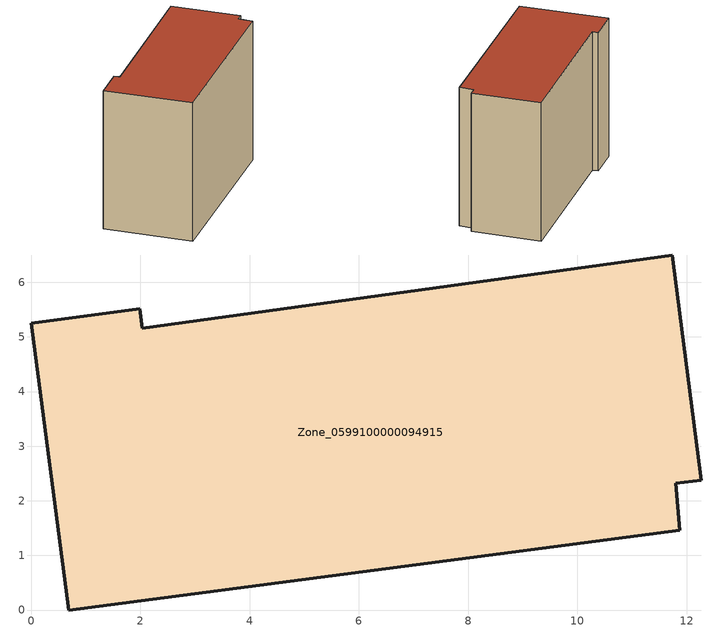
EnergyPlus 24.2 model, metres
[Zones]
Zone_0599100000094915
 floor ground (C_G): 0.69,0 0,5.25 1.98,5.52 2.03,5.16 11.74,6.5 12.27,2.37 11.8,2.32 11.88,1.46 z0
 wall outside (C_F): 2.03,5.16 1.98,5.52 0,5.25 0.69,0 11.88,1.46 11.8,2.32 12.27,2.37 11.74,6.5 2.03,5.16 z0:8.68
 roof outside (C_R): 12.27,2.37 11.74,6.5 2.03,5.16 1.98,5.52 0,5.25 0.69,0 11.88,1.46 11.8,2.32 z8.68
[BUILDING]
Pand.0599100000094915: North Axis=0; Terrain=City; Loads Convergence Tolerance Value=0.04; Temperature Convergence Tolerance Value=0.4; Solar Distribution=FullExterior; Maximum Number of Warmup Days=25; Minimum Number of Warmup Days=1
[Site:Location]
Rotterdam.The.Hague.AP_ZH_NLD Design_Conditions: Latitude=51.96; Longitude=4.45; Time Zone=1; Elevation=-4.5
[SITE:GROUNDTEMPERATURE:BUILDINGSURFACE]
18, 18, 18, 18, 18, 18, 18, 18, 18, 18, 18, 18
[MATERIAL] Thermal Absorptance=0.9; Solar Absorptance=0.7; Visible Absorptance=0.7
Name | Roughness | Thickness | Conductivity | Density | Specific Heat
G.TC.1992-2005 | MediumSmooth | 0.15 | 0.06 | 540 | 1210
F.TC.1992-2005 | Rough | 0.3 | 0.12 | 1920 | 840
R.TC.1992-2005 | MediumRough | 0.2 | 0.08 | 1500 | 1000
[CONSTRUCTION]
C_G: G.TC.1992-2005
C_F: F.TC.1992-2005
C_R: R.TC.1992-2005
[ZONE]
Zone_0599100000094915: Type=1; Multiplier=1; Ceiling Height=Autocalculate; Volume=Autocalculate; Floor Area=autocalculate; Part of Total Floor Area=Yes
[ZONEINFILTRATION:DESIGNFLOWRATE]
Infil_Zone_0599100000094915: Zone or ZoneList or Space or SpaceList=Zone_0599100000094915; Schedule=AlwaysOn; Design Flow Rate Calculation Method=Flow/Area; Flow Rate per Floor Area=0.0015; Constant Term Coefficient=1; Temperature Term Coefficient=0; Velocity Term Coefficient=0; Velocity Squared Term Coefficient=0
[HVACTEMPLATE:ZONE:IDEALLOADSAIRSYSTEM]
Zone_0599100000094915: Maximum Heating Supply Air Temperature=50; Minimum Cooling Supply Air Temperature=13; Maximum Heating Supply Air Humidity Ratio=0.0156; Minimum Cooling Supply Air Humidity Ratio=0.0077; Heating Limit=NoLimit; Cooling Limit=NoLimit; Dehumidification Control Type=ConstantSensibleHeatRatio; Cooling Sensible Heat Ratio=0.7; Dehumidification Setpoint=60; Humidification Control Type=None; Humidification Setpoint=30; Outdoor Air Method=None; Outdoor Air Flow Rate per Person=0.00944; Outdoor Air Flow Rate per Zone Floor Area=0; Outdoor Air Flow Rate per Zone=0; Demand Controlled Ventilation Type=None; Outdoor Air Economizer Type=NoEconomizer; Heat Recovery Type=None; Sensible Heat Recovery Effectiveness=0.7; Latent Heat Recovery Effectiveness=0.65
[ZONECONTROL:THERMOSTAT]
ThermostatControl_Zone_0599100000094915: Zone or ZoneList=Zone_0599100000094915; Control Type Schedule=DualSetpointControlType; Control 1=Thermostat_Zone_0599100000094915; Temperature Difference Between Cutout And Setpoint=0
[THERMOSTATSETPOINT:DUALSETPOINT]
Thermostat_Zone_0599100000094915: Heating Setpoint Temperature Schedule=HeatingSetpoint_Zone_0599100000094915; Cooling Setpoint Temperature Schedule=CoolingSetpoint_Zone_0599100000094915
[SCHEDULE:COMPACT]
HeatingSetpoint_Zone_0599100000094915: Through: 12/31, For: AllDays, Until: 24:00, 21
CoolingSetpoint_Zone_0599100000094915: Through: 12/31, For: AllDays, Until: 24:00, 24
DualSetpointControlType: Through: 12/31, For: AllDays, Until: 24:00, 4
AlwaysOn: Through: 12/31, For: AllDays, Until: 24:00, 1
